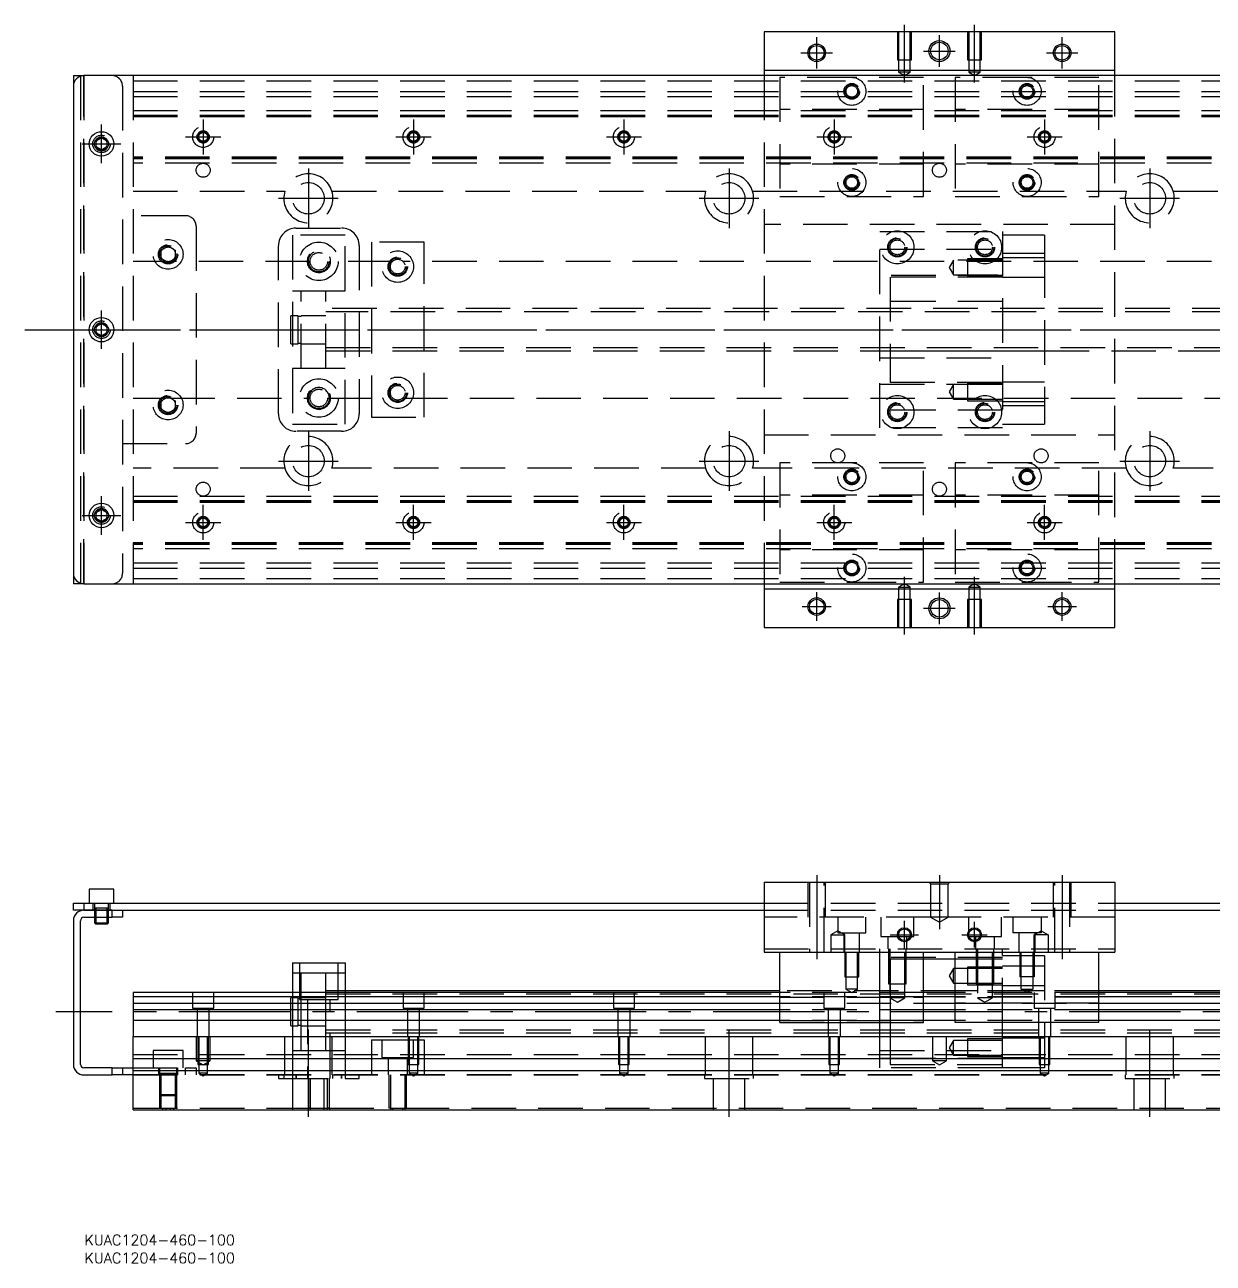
# Model space of a CAD drawing. Extents: x -14 to 676, y -266 to 87.
# Drawn here: x -13.9 to 325.1, y -266.4 to 87 of the extents above; entities that cross this region are included whole.
import ezdxf

# ---------------------------------------------------------------- set-up
doc = ezdxf.new("R2010")
doc.units = 0
doc.linetypes.add('CENTER', pattern=[50.8, 31.75, -6.35, 6.35, -6.35])
doc.linetypes.add('DASHED', pattern=[19.05, 12.7, -6.35])
doc.layers.get('0').update_dxf_attribs({"linetype": 'CONTINUOUS'})
doc.layers.add('CENTER', color=1, linetype='CENTER')
doc.styles.get("Standard").update_dxf_attribs({"font": 'txt.shx', "height": 3, "bigfont": 'bigfont.shx'})

# ---------------------------------------------------------------- blocks, each defined once
blk = doc.blocks.new('*U2')
at = {"color": 7, "linetype": 'CONTINUOUS'}
blk.add_text('KUAC1204-460-100', height=3, dxfattribs=at).set_placement((3.13, -261.21))
blk = doc.blocks.new('*U3')
at = {"color": 7, "linetype": 'CONTINUOUS'}
blk.add_text('KUAC1204-460-100', height=3, dxfattribs=at).set_placement((3.13, -266.36))

msp = doc.modelspace()

# ---------------------------------------------------------------- linework, layer by layer
at = {"color": 7, "linetype": 'CONTINUOUS'}
for p, q in [((297, 85), (197, 85)), ((197, 85), (197, 74)), ((297, 74), (297, 85)), ((0, 72.5), (0, -72.5)), ((0, 72.5), (3, 72.5)), ((491, 72.5), (3, 72.5)), ((197, 74), (297, 74)), ((197, 74), (197, 72.5)), ((297, 72.5), (297, 74)), ((6.5, 53.866026), (8, 54.73205)), ((6.5, 52.133974), (6.5, 53.866026)), ((8, 54.73205), (9.5, 53.866026)), ((9.5, 53.866026), (9.5, 52.133974)), ((8, 51.26795), (6.5, 52.133974)), ((9.5, 52.133974), (8, 51.26795)), ((6.5, 0.866026), (8, 1.73205)), ((6.5, -0.866026), (6.5, 0.866026)), ((8, 1.73205), (9.5, 0.866026)), ((9.5, 0.866026), (9.5, -0.866026)), ((8, -1.73205), (6.5, -0.866026)), ((9.5, -0.866026), (8, -1.73205)), ((6.5, -52.133974), (8, -51.26795)), ((6.5, -53.866026), (6.5, -52.133974)), ((8, -51.26795), (9.5, -52.133974)), ((9.5, -52.133974), (9.5, -53.866026)), ((8, -54.73205), (6.5, -53.866026)), ((9.5, -53.866026), (8, -54.73205)), ((3, -72.5), (0, -72.5)), ((3, -72.5), (491, -72.5)), ((197, -72.5), (197, -85)), ((297, -74), (197, -74)), ((297, -85), (297, -72.5)), ((197, -85), (297, -85)), ((197, -157.63), (297, -157.63)), ((197, -157.63), (197, -177.63)), ((297, -157.63), (297, -177.63)), ((11.5, -159.63), (4.5, -159.63)), ((4.5, -159.63), (4.5, -163.63)), ((11.5, -163.63), (11.5, -159.63)), ((0, -165.63), (0, -163.63)), ((0, -163.63), (3, -163.63)), ((3, -165.63), (0, -165.63)), ((3, -163.63), (3, -165.63)), ((3, -163.63), (197, -163.63)), ((3, -165.63), (11, -165.63)), ((11, -165.63), (3, -165.63)), ((11, -165.63), (197, -165.63)), ((11, -167.63), (11, -165.63)), ((14, -165.63), (14, -167.63)), ((297, -163.63), (491, -163.63)), ((297, -165.63), (483, -165.63)), ((0, -168.63), (0, -209.63)), ((2, -209.63), (2, -168.63)), ((3, -167.63), (11, -167.63)), ((6, -167.63), (6, -169.28)), ((6, -169.28), (10, -169.28)), ((6, -169.28), (6.35, -169.63)), ((6.35, -167.63), (6.35, -169.63)), ((9.65, -169.63), (9.65, -167.63)), ((9.65, -169.63), (10, -169.28)), ((10, -169.28), (10, -167.63)), ((14, -167.63), (11, -167.63)), ((9.65, -169.63), (6.35, -169.63)), ((197, -177.63), (297, -177.63)), ((201.5, -197.63), (201.5, -177.63)), ((242.5, -197.63), (242.5, -177.63)), ((251.5, -197.63), (251.5, -177.63)), ((292.5, -197.63), (292.5, -177.63)), ((62.5, -180.63), (62.5, -189.13)), ((62.5, -180.63), (77.5, -180.63)), ((77.5, -180.63), (77.5, -189.13)), ((201.5, -189.13), (17, -189.13)), ((17, -189.13), (17, -190.382272)), ((17, -190.382272), (17, -192.15668)), ((201.5, -190.382272), (17, -190.382272)), ((201.5, -188.63), (77.5, -188.63)), ((251.5, -189.13), (242.5, -189.13)), ((251.5, -190.382272), (242.5, -190.382272)), ((427, -188.63), (292.5, -188.63)), ((477, -189.13), (292.5, -189.13)), ((477, -190.382272), (292.5, -190.382272)), ((17, -192.15668), (201.5, -192.15668)), ((17, -192.15668), (17, -194.053076)), ((17, -194.053076), (17, -197.107372)), ((201.5, -194.053076), (17, -194.053076)), ((242.5, -192.15668), (251.5, -192.15668)), ((251.5, -194.053076), (242.5, -194.053076)), ((292.5, -192.15668), (477, -192.15668)), ((477, -194.053076), (292.5, -194.053076)), ((201.5, -197.107372), (17, -197.107372)), ((17, -197.107372), (17, -201.63)), ((201.5, -197.63), (242.5, -197.63)), ((251.5, -197.107372), (242.5, -197.107372)), ((292.5, -197.63), (251.5, -197.63)), ((477, -197.107372), (292.5, -197.107372)), ((17, -201.63), (477, -201.63)), ((17, -207.93), (17, -201.63)), ((17, -207.93), (477, -207.93)), ((17, -211.33), (17, -207.93)), ((11, -210.63), (3, -210.63)), ((11, -212.63), (11, -210.63)), ((11, -210.63), (14, -210.63)), ((14, -210.63), (14, -212.63)), ((14, -210.63), (17, -210.63)), ((17, -211.33), (477, -211.33)), ((17, -222.63), (17, -211.33)), ((3, -212.63), (11, -212.63)), ((14, -212.63), (11, -212.63)), ((17, -212.63), (14, -212.63)), ((17, -222.63), (477, -222.63))]:
    msp.add_line(p, q, dxfattribs=at)
at = {"color": 3, "linetype": 'DASHED'}
for p, q in [((235.000006, 85), (235.000006, 77)), ((235.35, 85), (235.35, 77)), ((238.65, 77), (238.65, 85)), ((238.999994, 77), (238.999994, 85)), ((255.000006, 85), (255.000006, 77)), ((255.35, 85), (255.35, 77)), ((258.65, 77), (258.65, 85)), ((258.999994, 77), (258.999994, 85)), ((235.000006, 77), (238.999994, 77)), ((235.35, 77), (235.35, 73.5)), ((238.65, 73.5), (238.65, 77)), ((255.000006, 77), (258.999994, 77)), ((255.35, 77), (255.35, 73.5)), ((258.65, 73.5), (258.65, 77)), ((2, 72.5), (2, -72.5)), ((3, 72.5), (3, -72.5)), ((3, -72.5), (3, 72.5)), ((3, 72.5), (3, -72.5)), ((3, -72.5), (3, 72.5)), ((17, 72.5), (17, -72.5)), ((17, 71), (477, 71)), ((197, 72.5), (197, -72.5)), ((201.5, 72), (201.5, 38)), ((222, 72), (201.5, 72)), ((242.5, 72), (222, 72)), ((238.65, 73.5), (235.35, 73.5)), ((235.35, 73.5), (237, 72.547372)), ((237, 72.547372), (238.65, 73.5)), ((242.5, 38), (242.5, 72)), ((272, 72), (251.5, 72)), ((251.5, 72), (251.5, 38)), ((258.65, 73.5), (255.35, 73.5)), ((255.35, 73.5), (257, 72.547372)), ((257, 72.547372), (258.65, 73.5)), ((292.5, 72), (272, 72)), ((292.5, 38), (292.5, 72)), ((297, -72.5), (297, 72.5)), ((14, 69.5), (14, -69.5)), ((17, 68), (477, 68)), ((17, 66.5), (477, 66.5)), ((17, 62.5), (477, 62.5)), ((17, 61.247728), (477, 61.247728)), ((17, 61.1147), (477, 61.1147)), ((17, 61.1), (477, 61.1)), ((17, 60.8), (477, 60.8)), ((242.5, 62.8), (201.5, 62.8)), ((292.5, 62.8), (251.5, 62.8)), ((6, 53), (6.030168, 53.346066)), ((477, 49.2), (17, 49.2)), ((477, 48.9), (17, 48.9)), ((477, 48.8853), (17, 48.8853)), ((477, 48.752272), (17, 48.752272)), ((477, 47.5), (17, 47.5)), ((242.5, 47.2), (201.5, 47.2)), ((292.5, 47.2), (251.5, 47.2)), ((17, 39.5), (60.291796, 39.5)), ((73.708204, 39.5), (180.291796, 39.5)), ((193.708204, 39.5), (300.291796, 39.5)), ((313.708204, 39.5), (420.291796, 39.5)), ((201.5, 38), (242.5, 38)), ((251.5, 38), (292.5, 38)), ((32, 32.5), (14, 32.5)), ((35, 29.5), (35, -29.5)), ((63.5, 29), (76.5, 29)), ((297, 30), (197, 30)), ((77.5, 27), (62.5, 27)), ((62.5, 27), (62.5, -27)), ((77.5, -27), (77.5, 27)), ((100, 25), (85, 25)), ((85, 25), (85, -25)), ((100, -25), (100, 25)), ((230, 28), (265, 28)), ((230, -28), (230, 28)), ((265, 28), (265, -28)), ((277, 27), (265, 27)), ((277, 27), (277, 21.748564)), ((25, 22.6547), (27, 23.809402)), ((25, 20.3453), (25, 22.6547)), ((27, 23.809402), (29, 22.6547)), ((29, 22.6547), (29, 20.3453)), ((29.483582, 21.786038), (29.5, 21.5)), ((58.5, -24), (58.5, 24)), ((81.5, 24), (81.5, -24)), ((230, 23), (265, 23)), ((277, 21.748564), (265, 21.748564)), ((277, 21.748564), (277, -21.748564)), ((26.359688, 19.5), (17, 19.5)), ((27, 19.190598), (25, 20.3453)), ((29, 20.3453), (27, 19.190598)), ((67.5, 19.5), (27.640312, 19.5)), ((91.030306, 19.5), (72.5, 19.5)), ((477, 19.5), (93.969694, 19.5)), ((251, 19.85352), (249.787564, 17.75352)), ((249.787564, 17.75352), (251, 15.65352)), ((251, 15.65352), (251, 19.85352)), ((265, 19.85352), (251, 19.85352)), ((255, 20.253516), (255, 15.253526)), ((265, 20.253516), (255, 20.253516)), ((277, 20.50352), (265, 20.50352)), ((265, 15.5), (230, 15.5)), ((233, 15), (233, -15)), ((265, 15), (233, 15)), ((251, 15.65352), (265, 15.65352)), ((255, 15.253526), (265, 15.253526)), ((265, 15.00352), (277, 15.00352)), ((65, 11), (62.5, 11)), ((65, -11), (65, 11)), ((72, 11), (65, 11)), ((72, 11), (65, 11)), ((72, -11), (72, 11)), ((77.5, 11), (72, 11)), ((265, 8), (230, 8)), ((62, 0), (62, 4)), ((64.1, 4), (62, 4)), ((64.1, 0), (64.1, 4)), ((65, 3.8), (64.1, 3.8)), ((72, 4), (65, 4)), ((72, 4), (65, 4)), ((277, 6), (72, 6)), ((427, 5.125), (72, 5.125)), ((277, 5.999994), (233, 5.999994)), ((427.005, 6), (277, 6)), ((6, 0), (6.023172, 0.30356)), ((62, -4), (62, 0)), ((64.1, -4), (64.1, 0)), ((62, -4), (64.1, -4)), ((64.1, -3.8), (65, -3.8)), ((65, -4), (72, -4)), ((65, -4), (72, -4)), ((72, -5.125), (427, -5.125)), ((72, -6), (277, -6)), ((233, -5.999994), (277, -5.999994)), ((277, -6), (427.005, -6)), ((230, -8), (265, -8)), ((62.5, -11), (65, -11)), ((65, -11), (72, -11)), ((65, -11), (72, -11)), ((72, -11), (77.5, -11)), ((230, -15.5), (265, -15.5)), ((233, -15), (265, -15)), ((251, -15.65352), (249.787564, -17.75352)), ((251, -19.85352), (251, -15.65352)), ((255, -15.65352), (251, -15.65352)), ((255, -15.253526), (255, -20.253516)), ((265, -15.253526), (255, -15.253526)), ((265, -15.65352), (255, -15.65352)), ((277, -15.00352), (265, -15.00352)), ((17, -19.5), (26.359688, -19.5)), ((24.5, -21.5), (24.534018, -21.088984)), ((25, -20.3453), (27, -19.190598)), ((25, -22.6547), (25, -20.3453)), ((27, -19.190598), (29, -20.3453)), ((27.640312, -19.5), (67.5, -19.5)), ((29, -20.3453), (29, -22.6547)), ((72.5, -19.5), (91.030306, -19.5)), ((93.969694, -19.5), (477, -19.5)), ((249.787564, -17.75352), (251, -19.85352)), ((251, -19.85352), (255, -19.85352)), ((255, -19.85352), (265, -19.85352)), ((255, -20.253516), (265, -20.253516)), ((265, -20.50352), (277, -20.50352)), ((27, -23.809402), (25, -22.6547)), ((29, -22.6547), (27, -23.809402)), ((265, -23), (230, -23)), ((277, -21.748564), (265, -21.748564)), ((277, -21.748564), (277, -27)), ((62.5, -27), (77.5, -27)), ((85, -25), (100, -25)), ((265, -28), (230, -28)), ((265, -27), (277, -27)), ((76.5, -29), (63.5, -29)), ((197, -30), (297, -30)), ((14, -32.5), (32, -32.5)), ((201.5, -38), (201.5, -72)), ((242.5, -38), (201.5, -38)), ((242.5, -72), (242.5, -38)), ((251.5, -38), (251.5, -72)), ((292.5, -38), (251.5, -38)), ((292.5, -72), (292.5, -38)), ((60.291796, -39.5), (17, -39.5)), ((180.291796, -39.5), (73.708204, -39.5)), ((300.291796, -39.5), (193.708204, -39.5)), ((420.291796, -39.5), (313.708204, -39.5)), ((17, -47.5), (477, -47.5)), ((17, -48.752272), (477, -48.752272)), ((17, -48.8853), (477, -48.8853)), ((17, -48.9), (477, -48.9)), ((17, -49.2), (477, -49.2)), ((242.5, -47.2), (201.5, -47.2)), ((292.5, -47.2), (251.5, -47.2)), ((6, -53), (6.030168, -52.653934)), ((477, -60.8), (17, -60.8)), ((477, -61.1), (17, -61.1)), ((477, -61.1147), (17, -61.1147)), ((477, -61.247728), (17, -61.247728)), ((477, -62.5), (17, -62.5)), ((242.5, -62.8), (201.5, -62.8)), ((292.5, -62.8), (251.5, -62.8)), ((17, -66.5), (477, -66.5)), ((17, -68), (477, -68)), ((17, -71), (477, -71)), ((201.5, -72), (222, -72)), ((222, -72), (242.5, -72)), ((237, -72.547372), (235.35, -73.5)), ((235.35, -73.5), (237, -73.5)), ((235.35, -73.5), (235.35, -77)), ((238.65, -73.5), (237, -72.547372)), ((237, -73.5), (238.65, -73.5)), ((238.65, -77), (238.65, -73.5)), ((251.5, -72), (272, -72)), ((257, -72.547372), (255.35, -73.5)), ((255.35, -73.5), (257, -73.5)), ((255.35, -73.5), (255.35, -77)), ((258.65, -73.5), (257, -72.547372)), ((257, -73.5), (258.65, -73.5)), ((258.65, -77), (258.65, -73.5)), ((272, -72), (292.5, -72)), ((238.999994, -77), (235.000006, -77)), ((235.000006, -77), (235.000006, -85)), ((235.35, -77), (235.35, -85)), ((238.65, -85), (238.65, -77)), ((238.999994, -85), (238.999994, -77)), ((258.999994, -77), (255.000006, -77)), ((255.000006, -77), (255.000006, -85)), ((255.35, -77), (255.35, -85)), ((258.65, -85), (258.65, -77)), ((258.999994, -85), (258.999994, -77)), ((209.500006, -157.63), (209.500006, -167.63)), ((209.9, -157.63), (209.9, -177.63)), ((214.1, -177.63), (214.1, -157.63)), ((214.499994, -167.63), (214.499994, -157.63)), ((244, -157.63), (244.5, -158.13)), ((244.5, -158.13), (244.5, -167.63)), ((244.5, -158.13), (249.5, -158.13)), ((249.5, -158.13), (250, -157.63)), ((249.5, -167.63), (249.5, -158.13)), ((279.500006, -167.63), (279.500006, -157.63)), ((279.9, -177.63), (279.9, -157.63)), ((284.1, -157.63), (284.1, -177.63)), ((284.499994, -157.63), (284.499994, -167.63)), ((5.5, -163.63), (5.5, -165.63)), ((6, -163.63), (6, -167.63)), ((10, -165.03), (6, -165.03)), ((6.35, -165.03), (6.35, -167.63)), ((9.65, -167.63), (9.65, -165.03)), ((10, -167.63), (10, -163.63)), ((10.5, -165.63), (10.5, -163.63)), ((197, -163.63), (297, -163.63)), ((197, -165.63), (297, -165.63)), ((244.5, -167.63), (197, -167.63)), ((218, -167.63), (218, -172.13)), ((226, -172.13), (226, -167.63)), ((230.25, -167.63), (230.25, -173.13)), ((239.75, -173.13), (239.75, -167.63)), ((249.5, -167.63), (244.5, -167.63)), ((244.5, -167.63), (247, -169.073376)), ((247, -169.073376), (249.5, -167.63)), ((297, -167.63), (249.5, -167.63)), ((255.25, -167.63), (255.25, -173.13)), ((264.75, -173.13), (264.75, -167.63)), ((268, -172.13), (268, -167.63)), ((276, -167.63), (276, -172.13)), ((218, -171.4753), (216, -172.63)), ((216, -172.63), (220, -172.63)), ((216, -172.63), (216, -177.63)), ((220, -172.63), (218, -171.4753)), ((218, -172.13), (226, -172.13)), ((219.75, -172.13), (219.75, -177.63)), ((220, -177.63), (220, -172.63)), ((224.25, -177.63), (224.25, -172.13)), ((230.25, -173.13), (239.75, -173.13)), ((232.25, -173.13), (232.25, -176.63)), ((237.75, -176.63), (237.75, -173.13)), ((255.25, -173.13), (264.75, -173.13)), ((257.25, -173.13), (257.25, -176.63)), ((262.75, -176.63), (262.75, -173.13)), ((276, -172.13), (268, -172.13)), ((269.75, -177.63), (269.75, -172.13)), ((274, -172.63), (276, -171.4753)), ((278, -172.63), (274, -172.63)), ((274, -177.63), (274, -172.63)), ((274.25, -172.13), (274.25, -177.63)), ((276, -171.4753), (278, -172.63)), ((278, -172.63), (278, -177.63)), ((197, -176.63), (297, -176.63)), ((230, -177.63), (230, -176.63)), ((232.500006, -176.63), (232.500006, -186.63)), ((232.9, -176.63), (232.9, -190.63)), ((237.1, -190.63), (237.1, -176.63)), ((237.499994, -186.63), (237.499994, -176.63)), ((257.500006, -176.63), (257.500006, -186.63)), ((257.9, -176.63), (257.9, -190.63)), ((262.1, -190.63), (262.1, -176.63)), ((262.499994, -186.63), (262.499994, -176.63)), ((265, -177.63), (265, -176.63)), ((220.000006, -177.63), (220.000006, -184.63)), ((220.35, -177.63), (220.35, -184.63)), ((223.65, -184.63), (223.65, -177.63)), ((223.999994, -184.63), (223.999994, -177.63)), ((230, -189.13), (230, -177.63)), ((265, -179.13), (230, -179.13)), ((233, -179.63), (233, -186.63)), ((237.499994, -179.63), (233, -179.63)), ((242.5, -179.63), (237.499994, -179.63)), ((251.5, -179.63), (242.5, -179.63)), ((257.500006, -179.63), (251.5, -179.63)), ((262.499994, -179.63), (257.500006, -179.63)), ((265, -179.63), (262.499994, -179.63)), ((265, -197.63), (265, -177.63)), ((270.000006, -178.63), (265, -178.63)), ((270.000006, -184.63), (270.000006, -177.63)), ((273.999994, -178.63), (270.000006, -178.63)), ((270.35, -184.63), (270.35, -177.63)), ((273.65, -177.63), (273.65, -184.63)), ((273.999994, -177.63), (273.999994, -184.63)), ((277, -178.63), (273.999994, -178.63)), ((277, -178.63), (277, -197.63)), ((65, -183.63), (62.5, -183.63)), ((64.5, -180.63), (64.5, -191.13)), ((65, -189.13), (65, -183.63)), ((72, -183.63), (65, -183.63)), ((72, -189.13), (72, -183.63)), ((77.5, -183.63), (72, -183.63)), ((75.5, -191.13), (75.5, -180.63)), ((251, -182.28), (249.787564, -184.38)), ((251, -186.48), (251, -182.28)), ((255, -182.28), (251, -182.28)), ((255, -181.880006), (255, -186.879994)), ((257.500006, -181.880006), (255, -181.880006)), ((265, -182.28), (255, -182.28)), ((262.499994, -181.880006), (257.500006, -181.880006)), ((265, -181.880006), (262.499994, -181.880006)), ((277, -181.63), (265, -181.63)), ((220.000006, -184.63), (223.999994, -184.63)), ((220.35, -184.63), (220.35, -188.13)), ((223.65, -188.13), (223.65, -184.63)), ((232.500006, -186.63), (237.499994, -186.63)), ((233, -186.63), (233, -189.13)), ((249.787564, -184.38), (251, -186.48)), ((251, -186.48), (255, -186.48)), ((255, -186.48), (265, -186.48)), ((255, -186.879994), (265, -186.879994)), ((257.500006, -186.63), (262.499994, -186.63)), ((265, -187.13), (277, -187.13)), ((273.999994, -184.63), (270.000006, -184.63)), ((270.35, -188.13), (270.35, -184.63)), ((273.65, -184.63), (273.65, -188.13)), ((34, -189.13), (34, -193.63)), ((40, -193.63), (40, -189.13)), ((62, -198.63), (62, -190.63)), ((62.5, -190.63), (62, -190.63)), ((62.5, -189.13), (62.5, -201.63)), ((64.1, -190.63), (62.5, -190.63)), ((64.1, -198.63), (64.1, -190.63)), ((65, -194.63), (65, -189.13)), ((72, -190.63), (65, -190.63)), ((77.5, -188.63), (72, -188.63)), ((72, -194.63), (72, -189.13)), ((72, -189.505), (427, -189.505)), ((77.5, -189.13), (77.5, -201.63)), ((94, -189.13), (94, -193.63)), ((100, -193.63), (100, -189.13)), ((154, -189.13), (154, -193.63)), ((160, -193.63), (160, -189.13)), ((292.5, -188.63), (201.5, -188.63)), ((242.5, -189.13), (201.5, -189.13)), ((242.5, -190.382272), (201.5, -190.382272)), ((201.5, -190.427056), (242.5, -190.427056)), ((214, -189.13), (214, -193.63)), ((220, -193.63), (220, -189.13)), ((223.65, -188.13), (220.35, -188.13)), ((220.35, -188.13), (222, -189.082628)), ((222, -189.082628), (223.65, -188.13)), ((230, -197.63), (230, -189.13)), ((237.1, -190.63), (232.9, -190.63)), ((232.9, -190.63), (235, -191.842436)), ((233, -189.13), (233, -197.63)), ((235, -191.842436), (237.1, -190.63)), ((277, -188.630006), (242.5, -188.630006)), ((292.5, -189.13), (251.5, -189.13)), ((292.5, -190.382272), (251.5, -190.382272)), ((292.5, -190.427056), (251.5, -190.427056)), ((262.1, -190.63), (257.9, -190.63)), ((257.9, -190.63), (260, -191.842436)), ((260, -191.842436), (262.1, -190.63)), ((270.35, -188.13), (273.65, -188.13)), ((272, -189.082628), (270.35, -188.13)), ((273.65, -188.13), (272, -189.082628)), ((274, -189.13), (274, -193.63)), ((280, -193.63), (280, -189.13)), ((34, -193.63), (40, -193.63)), ((35.25, -193.63), (35.25, -201.63)), ((38.75, -201.63), (38.75, -193.63)), ((65, -190.83), (64.1, -190.83)), ((64.5, -191.13), (75.5, -191.13)), ((66.75, -191.13), (66.75, -213.63)), ((73.25, -213.63), (73.25, -191.13)), ((94, -193.63), (100, -193.63)), ((95.25, -193.63), (95.25, -201.63)), ((98.75, -201.63), (98.75, -193.63)), ((154, -193.63), (160, -193.63)), ((155.25, -193.63), (155.25, -201.63)), ((158.75, -201.63), (158.75, -193.63)), ((201.5, -192.13), (242.5, -192.13)), ((201.5, -192.15668), (242.5, -192.15668)), ((242.5, -194.053076), (201.5, -194.053076)), ((214, -193.63), (220, -193.63)), ((215.25, -193.63), (215.25, -201.63)), ((218.75, -201.63), (218.75, -193.63)), ((292.5, -192.13), (251.5, -192.13)), ((251.5, -192.15668), (292.5, -192.15668)), ((292.5, -194.053076), (251.5, -194.053076)), ((274, -193.63), (280, -193.63)), ((275.25, -193.63), (275.25, -201.63)), ((278.75, -201.63), (278.75, -193.63)), ((65, -201.63), (65, -194.63)), ((72, -201.63), (72, -194.63)), ((242.5, -197.107372), (201.5, -197.107372)), ((201.5, -197.13), (242.5, -197.13)), ((230, -201.63), (230, -197.63)), ((233, -197.63), (233, -201.63)), ((292.5, -197.107372), (251.5, -197.107372)), ((292.5, -197.13), (251.5, -197.13)), ((265, -201.63), (265, -197.63)), ((277, -197.63), (277, -201.63)), ((62, -198.63), (62.5, -198.63)), ((62.5, -198.63), (64.1, -198.63)), ((64.1, -198.43), (65, -198.43)), ((65, -198.63), (72, -198.63)), ((72, -199.755), (427, -199.755)), ((72, -200.63), (427, -200.63)), ((35, -201.63), (35, -208.63)), ((35.500006, -201.63), (35.500006, -207.93)), ((35.75, -201.63), (35.75, -209.63)), ((38.25, -209.63), (38.25, -201.63)), ((38.499994, -207.93), (38.499994, -201.63)), ((39, -208.63), (39, -201.63)), ((60.291796, -212.63), (60.291796, -201.63)), ((62.5, -201.63), (62.5, -207.93)), ((65, -205.63), (65, -201.63)), ((72, -205.63), (72, -201.63)), ((73.708204, -201.63), (73.708204, -212.63)), ((77.5, -201.63), (77.5, -207.93)), ((85, -202.63), (95.500006, -202.63)), ((85, -202.63), (85, -207.93)), ((88, -202.63), (88, -207.63)), ((95.500006, -201.63), (95.500006, -207.93)), ((95.500006, -202.63), (98.499994, -202.63)), ((95.75, -201.63), (95.75, -209.63)), ((97, -207.63), (97, -202.63)), ((98.25, -209.63), (98.25, -201.63)), ((98.499994, -207.93), (98.499994, -201.63)), ((98.499994, -202.63), (100, -202.63)), ((100, -202.63), (100, -207.93)), ((155.500006, -201.63), (155.500006, -207.93)), ((155.75, -201.63), (155.75, -209.63)), ((158.25, -209.63), (158.25, -201.63)), ((158.499994, -207.93), (158.499994, -201.63)), ((180.291796, -212.63), (180.291796, -201.63)), ((193.708204, -201.63), (193.708204, -212.63)), ((215.500006, -201.63), (215.500006, -207.93)), ((215.75, -201.63), (215.75, -209.63)), ((218.25, -209.63), (218.25, -201.63)), ((218.499994, -207.93), (218.499994, -201.63)), ((230, -205.63), (230, -201.63)), ((233, -201.63), (233, -207.93)), ((245, -201.63), (245, -208.63)), ((249, -208.63), (249, -201.63)), ((251, -202.78), (249.787564, -204.88)), ((249.787564, -204.88), (251, -206.98)), ((251, -206.98), (251, -202.78)), ((255, -202.78), (251, -202.78)), ((255, -202.380006), (255, -207.379994)), ((265, -202.380006), (255, -202.380006)), ((265, -202.78), (255, -202.78)), ((265, -210.63), (265, -201.63)), ((277, -202.13), (265, -202.13)), ((275.500006, -201.63), (275.500006, -207.93)), ((275.75, -201.63), (275.75, -209.63)), ((277, -201.63), (277, -207.93)), ((278.25, -209.63), (278.25, -201.63)), ((278.499994, -207.93), (278.499994, -201.63)), ((300.291796, -212.63), (300.291796, -201.63)), ((313.708204, -201.63), (313.708204, -212.63)), ((17, -206.78), (477, -206.78)), ((31.25, -205.63), (22.75, -205.63)), ((22.75, -205.63), (22.75, -207.93)), ((22.75, -207.93), (22.75, -210.63)), ((31.25, -207.93), (31.25, -205.63)), ((31.25, -210.63), (31.25, -207.93)), ((35.500006, -207.93), (35.500006, -209.63)), ((38.499994, -209.63), (38.499994, -207.93)), ((62.5, -205.63), (65, -205.63)), ((62.5, -207.93), (62.5, -211.33)), ((65, -205.63), (72, -205.63)), ((72, -205.63), (77.5, -205.63)), ((77.5, -207.93), (77.5, -211.33)), ((85, -207.93), (85, -211.33)), ((88, -207.63), (97, -207.63)), ((89.75, -207.63), (89.75, -212.63)), ((95.25, -212.63), (95.25, -207.63)), ((95.500006, -207.93), (95.500006, -209.63)), ((98.499994, -209.63), (98.499994, -207.93)), ((100, -207.93), (100, -211.33)), ((155.500006, -207.93), (155.500006, -209.63)), ((158.499994, -209.63), (158.499994, -207.93)), ((215.500006, -207.93), (215.500006, -209.63)), ((218.499994, -209.63), (218.499994, -207.93)), ((230, -205.63), (265, -205.63)), ((230, -207.93), (230, -205.63)), ((230, -207.905918), (265, -207.905918)), ((233, -207.905918), (230, -207.905918)), ((230, -210.63), (230, -207.93)), ((265, -207.905918), (233, -207.905918)), ((233, -207.93), (233, -209.63)), ((251, -206.98), (255, -206.98)), ((255, -206.98), (265, -206.98)), ((255, -207.379994), (265, -207.379994)), ((265, -207.63), (277, -207.63)), ((275.500006, -207.93), (275.500006, -209.63)), ((277, -207.93), (277, -209.63)), ((278.499994, -209.63), (278.499994, -207.93)), ((17, -210.63), (32, -210.63)), ((24.25, -210.63), (24.25, -212.63)), ((24.5, -210.63), (24.5, -222.13)), ((29.5, -222.13), (29.5, -210.63)), ((29.75, -212.63), (29.75, -210.63)), ((32, -212.63), (32, -210.63)), ((32, -210.63), (35, -210.63)), ((39, -208.63), (35, -208.63)), ((35, -208.63), (37, -209.7847)), ((35, -210.63), (35, -212.63)), ((35.500006, -209.63), (38.499994, -209.63)), ((35.75, -209.63), (35.75, -212.13)), ((37, -209.7847), (39, -208.63)), ((38.25, -212.13), (38.25, -209.63)), ((62.5, -211.33), (62.5, -212.63)), ((77.5, -211.33), (77.5, -213.63)), ((85, -211.33), (85, -212.63)), ((95.500006, -209.63), (98.499994, -209.63)), ((95.75, -209.63), (95.75, -212.13)), ((98.25, -212.13), (98.25, -209.63)), ((100, -211.33), (100, -212.63)), ((155.500006, -209.63), (158.499994, -209.63)), ((155.75, -209.63), (155.75, -212.13)), ((158.25, -212.13), (158.25, -209.63)), ((215.500006, -209.63), (218.499994, -209.63)), ((215.75, -209.63), (215.75, -212.13)), ((218.25, -212.13), (218.25, -209.63)), ((265, -210.63), (230, -210.63)), ((233, -209.63), (265, -209.63)), ((249, -208.63), (245, -208.63)), ((245, -208.63), (247, -209.7847)), ((247, -209.7847), (249, -208.63)), ((277, -210.63), (265, -210.63)), ((275.500006, -209.63), (278.499994, -209.63)), ((275.75, -209.63), (275.75, -212.13)), ((277, -209.63), (277, -210.63)), ((278.25, -212.13), (278.25, -209.63)), ((17, -212.48), (477, -212.48)), ((17, -212.63), (477, -212.63)), ((29.500006, -212.23), (24.499994, -212.23)), ((24.9, -212.23), (24.9, -222.13)), ((29.1, -222.13), (29.1, -212.23)), ((38.25, -212.13), (35.75, -212.13)), ((35.75, -212.13), (37, -212.851688)), ((37, -212.851688), (38.25, -212.13)), ((58.5, -212.63), (58.5, -213.63)), ((58.5, -213.63), (81.5, -213.63)), ((60, -212.63), (60, -213.63)), ((60, -213.63), (74, -213.63)), ((62.5, -212.63), (62.5, -213.63)), ((62.5, -213.63), (62.5, -222.63)), ((63.5, -213.63), (63.5, -212.63)), ((63.5, -212.63), (63.5, -213.63)), ((67.000006, -213.63), (67.000006, -222.13)), ((67.5, -213.63), (67.5, -222.13)), ((71.5, -222.63), (71.5, -213.63)), ((72.5, -222.13), (72.5, -213.63)), ((72.999994, -222.13), (72.999994, -213.63)), ((74, -213.63), (74, -212.63)), ((76.5, -212.63), (76.5, -213.63)), ((76.5, -213.63), (76.5, -212.63)), ((81.5, -213.63), (81.5, -212.63)), ((90.000006, -212.63), (90.000006, -222.13)), ((90.4, -212.63), (90.4, -222.13)), ((94.6, -222.13), (94.6, -212.63)), ((94.999994, -222.13), (94.999994, -212.63)), ((98.25, -212.13), (95.75, -212.13)), ((95.75, -212.13), (97, -212.851688)), ((97, -212.851688), (98.25, -212.13)), ((158.25, -212.13), (155.75, -212.13)), ((155.75, -212.13), (157, -212.851688)), ((157, -212.851688), (158.25, -212.13)), ((180, -212.63), (180, -213.63)), ((180, -213.63), (194, -213.63)), ((182.5, -213.63), (182.5, -222.63)), ((191.5, -222.63), (191.5, -213.63)), ((194, -213.63), (194, -212.63)), ((218.25, -212.13), (215.75, -212.13)), ((215.75, -212.13), (217, -212.851688)), ((217, -212.851688), (218.25, -212.13)), ((278.25, -212.13), (275.75, -212.13)), ((275.75, -212.13), (277, -212.851688)), ((277, -212.851688), (278.25, -212.13)), ((300, -212.63), (300, -213.63)), ((300, -213.63), (314, -213.63)), ((302.5, -213.63), (302.5, -222.63)), ((311.5, -222.63), (311.5, -213.63)), ((314, -213.63), (314, -212.63)), ((24.5, -218.23), (29.5, -218.23)), ((24.5, -218.23), (24.9, -218.63)), ((29.1, -218.63), (24.9, -218.63)), ((29.1, -218.63), (29.5, -218.23)), ((17, -222.13), (67.000006, -222.13)), ((25.500008, -222.63), (25.500008, -222.13)), ((26.359688, -222.13), (26.359688, -222.63)), ((27.640312, -222.63), (27.640312, -222.13)), ((28.499992, -222.13), (28.499992, -222.63)), ((67.5, -222.13), (67.000006, -222.13)), ((67.000006, -222.63), (67.000006, -222.13)), ((67.000006, -222.13), (67.5, -222.13)), ((67.5, -222.13), (72.5, -222.13)), ((67.5, -222.13), (67.5, -222.63)), ((72.999994, -222.13), (72.5, -222.13)), ((72.5, -222.63), (72.5, -222.13)), ((72.5, -222.13), (72.999994, -222.13)), ((72.999994, -222.13), (72.999994, -222.63)), ((72.999994, -222.13), (90.500006, -222.13)), ((90.500006, -222.13), (90.000006, -222.13)), ((90.500006, -222.63), (90.500006, -222.13)), ((90.500006, -222.13), (91.030306, -222.13)), ((91.030306, -222.13), (93.969694, -222.13)), ((91.030306, -222.13), (91.030306, -222.63)), ((93.969694, -222.63), (93.969694, -222.13)), ((93.969694, -222.13), (94.499994, -222.13)), ((94.999994, -222.13), (94.499994, -222.13)), ((94.499994, -222.13), (94.499994, -222.63)), ((94.499994, -222.13), (477, -222.13))]:
    msp.add_line(p, q, dxfattribs=at)
at = {"color": 3, "linetype": 'CONTINUOUS'}
for centre, radius in [((212, 79), 2.5), ((282, 79), 2.5), ((212, -79), 2.5), ((282, -79), 2.5), ((237, -172.63), 2), ((257, -172.63), 2)]:
    msp.add_circle(centre, radius, dxfattribs=at)
at = {"color": 7, "linetype": 'CONTINUOUS'}
for centre, radius in [((247, 79.5), 3), ((247, 79.5), 2.5), ((212, 79), 2.1), ((282, 79), 2.1), ((8, 53), 3.5), ((8, 0), 3.5), ((8, -53), 3.5), ((212, -79), 2.1), ((247, -79.5), 3), ((247, -79.5), 2.5), ((282, -79), 2.1), ((237, -172.63), 1.65), ((257, -172.63), 1.65)]:
    msp.add_circle(centre, radius, dxfattribs=at)
at = {"color": 3, "linetype": 'DASHED'}
for centre, radius in [((222, 68), 4), ((272, 68), 4), ((222, 68), 2.25), ((222, 68), 2), ((222, 68), 1.65), ((272, 68), 2.25), ((272, 68), 2), ((272, 68), 1.65), ((37, 55), 3), ((37, 55), 1.75), ((97, 55), 3), ((97, 55), 1.75), ((157, 55), 3), ((157, 55), 1.75), ((217, 55), 3), ((217, 55), 1.75), ((277, 55), 3), ((277, 55), 1.75), ((8, 53), 2.5), ((8, 53), 2), ((37, 55), 1.5), ((37, 55), 1.25), ((97, 55), 1.5), ((97, 55), 1.25), ((157, 55), 1.5), ((157, 55), 1.25), ((217, 55), 1.5), ((217, 55), 1.25), ((277, 55), 1.5), ((277, 55), 1.25), ((37, 45.5), 2), ((222, 42), 4), ((247, 45.5), 2), ((272, 42), 4), ((222, 42), 2.25), ((222, 42), 2), ((222, 42), 1.65), ((272, 42), 2.25), ((272, 42), 2), ((272, 42), 1.65), ((67, 37.5), 4.5), ((187, 37.5), 4.5), ((307, 37.5), 4.5), ((27, 21.5), 4.25), ((70, 19.5), 5.5), ((235, 23.5), 4.75), ((235, 23.5), 2.75), ((235, 23.5), 2.5), ((235, 23.5), 2.1), ((260, 23.5), 4.75), ((260, 23.5), 2.75), ((260, 23.5), 2.5), ((260, 23.5), 2.1), ((27, 21.5), 2.75), ((27, 21.5), 2.5), ((27, 21.5), 2.1), ((70, 19.5), 3.25), ((70, 19.5), 3), ((70, 19.5), 2.5), ((92.5, 18), 4.5), ((92.5, 18), 2.75), ((92.5, 18), 2.5), ((92.5, 18), 2.1), ((8, 0), 2.5), ((8, 0), 2), ((70, -19.5), 5.5), ((92.5, -18), 4.5), ((27, -21.5), 4.25), ((70, -19.5), 3.25), ((70, -19.5), 3), ((70, -19.5), 2.5), ((92.5, -18), 2.75), ((92.5, -18), 2.5), ((92.5, -18), 2.1), ((27, -21.5), 2.75), ((27, -21.5), 2.5), ((27, -21.5), 2.1), ((235, -23.5), 4.75), ((235, -23.5), 2.75), ((235, -23.5), 2.5), ((260, -23.5), 4.75), ((260, -23.5), 2.75), ((260, -23.5), 2.5), ((235, -23.5), 2.1), ((260, -23.5), 2.1), ((67, -37.5), 4.5), ((187, -37.5), 4.5), ((218, -36), 2), ((276, -36), 2), ((307, -37.5), 4.5), ((222, -42), 4), ((272, -42), 4), ((222, -42), 2.25), ((222, -42), 2), ((222, -42), 1.65), ((272, -42), 2.25), ((272, -42), 2), ((272, -42), 1.65), ((37, -45.5), 2), ((247, -45.5), 2), ((8, -53), 2.5), ((8, -53), 2), ((37, -55), 3), ((97, -55), 3), ((157, -55), 3), ((217, -55), 3), ((277, -55), 3), ((37, -55), 1.75), ((37, -55), 1.5), ((37, -55), 1.25), ((97, -55), 1.75), ((97, -55), 1.5), ((97, -55), 1.25), ((157, -55), 1.75), ((157, -55), 1.5), ((157, -55), 1.25), ((217, -55), 1.75), ((217, -55), 1.5), ((217, -55), 1.25), ((277, -55), 1.75), ((277, -55), 1.5), ((277, -55), 1.25), ((222, -68), 4), ((222, -68), 2.25), ((222, -68), 2), ((222, -68), 1.65), ((272, -68), 4), ((272, -68), 2.25), ((272, -68), 2), ((272, -68), 1.65)]:
    msp.add_circle(centre, radius, dxfattribs=at)
at = {"color": 7, "linetype": 'CONTINUOUS'}
for centre, radius, start, end in [((3, 69.5), 3, 90, 180), ((8, 53), 1.65, 155.380023, 180), ((8, 53), 1.65, 144.619977, 155.380023), ((8, 53), 1.65, 95.380023, 144.619977), ((8, 53), 1.65, 84.619977, 95.380023), ((8, 53), 1.65, 35.380023, 84.619977), ((8, 53), 1.65, 24.619977, 35.380023), ((8, 53), 1.65, 335.380023, 24.619977), ((8, 53), 1.65, 180, 204.619977), ((8, 53), 1.65, 204.619977, 215.380023), ((8, 53), 1.65, 215.380023, 264.619977), ((8, 53), 1.65, 264.619977, 275.380023), ((8, 53), 1.65, 275.380023, 324.619977), ((8, 53), 1.65, 324.619977, 335.380023), ((8, 0), 1.65, 155.380023, 180), ((8, 0), 1.65, 180, 204.619977), ((8, 0), 1.65, 144.619977, 155.380023), ((8, 0), 1.65, 95.380023, 144.619977), ((8, 0), 1.65, 84.619977, 95.380023), ((8, 0), 1.65, 35.380023, 84.619977), ((8, 0), 1.65, 24.619977, 35.380023), ((8, 0), 1.65, 335.380023, 24.619977), ((8, 0), 1.65, 204.619977, 215.380023), ((8, 0), 1.65, 215.380023, 264.619977), ((8, 0), 1.65, 264.619977, 275.380023), ((8, 0), 1.65, 275.380023, 324.619977), ((8, 0), 1.65, 324.619977, 335.380023), ((8, -53), 1.65, 155.380023, 180), ((8, -53), 1.65, 180, 204.619977), ((8, -53), 1.65, 144.619977, 155.380023), ((8, -53), 1.65, 95.380023, 144.619977), ((8, -53), 1.65, 84.619977, 95.380023), ((8, -53), 1.65, 35.380023, 84.619977), ((8, -53), 1.65, 24.619977, 35.380023), ((8, -53), 1.65, 335.380023, 24.619977), ((8, -53), 1.65, 204.619977, 215.380023), ((8, -53), 1.65, 215.380023, 264.619977), ((8, -53), 1.65, 264.619977, 275.380023), ((8, -53), 1.65, 275.380023, 324.619977), ((8, -53), 1.65, 324.619977, 335.380023), ((3, -69.5), 3, 180, 270), ((3, -168.63), 3, 90, 180), ((3, -168.63), 1, 90, 180), ((3, -209.63), 3, 180, 270), ((3, -209.63), 1, 180, 270)]:
    msp.add_arc(centre, radius, start, end, dxfattribs=at)
at = {"color": 3, "linetype": 'DASHED'}
for centre, radius, start, end in [((11, 69.5), 3, 0, 90), ((67, 37.5), 7, 16.60155, 163.39845), ((187, 37.5), 7, 16.60155, 163.39845), ((307, 37.5), 7, 16.60155, 163.39845), ((67, 37.5), 7, 163.39845, 16.60155), ((187, 37.5), 7, 163.39845, 16.60155), ((307, 37.5), 7, 163.39845, 16.60155), ((32, 29.5), 3, 0, 90), ((63.5, 24), 5, 90, 180), ((76.5, 24), 5, 0, 90), ((70, 19.5), 3, 180, 0), ((70, -19.5), 3, 0, 180), ((63.5, -24), 5, 180, 270), ((76.5, -24), 5, 270, 0), ((32, -29.5), 3, 270, 0), ((67, -37.5), 7, 343.39845, 196.60155), ((187, -37.5), 7, 343.39845, 196.60155), ((307, -37.5), 7, 343.39845, 196.60155), ((67, -37.5), 7, 196.60155, 343.39845), ((187, -37.5), 7, 196.60155, 343.39845), ((307, -37.5), 7, 196.60155, 343.39845), ((11, -69.5), 3, 270, 0)]:
    msp.add_arc(centre, radius, start, end, dxfattribs=at)
at = {"layer": 'CENTER', "color": 1, "linetype": 'CENTER'}
for p, q in [((237, 70.547372), (237, 87)), ((257, 70.547372), (257, 87)), ((212, 74.5), (212, 83.5)), ((247, 75), (247, 84)), ((282, 74.5), (282, 83.5)), ((207.5, 79), (216.5, 79)), ((242.5, 79.5), (251.5, 79.5)), ((277.5, 79), (286.5, 79)), ((8, 47.5), (8, 58.5)), ((37, 60), (37, 50)), ((97, 60), (97, 50)), ((157, 60), (157, 50)), ((217, 60), (217, 50)), ((277, 60), (277, 50)), ((32, 55), (42, 55)), ((92, 55), (102, 55)), ((152, 55), (162, 55)), ((212, 55), (222, 55)), ((272, 55), (282, 55)), ((2.5, 53), (13.5, 53)), ((67, 46), (67, 29)), ((187, 46), (187, 29)), ((307, 46), (307, 29)), ((58.5, 37.5), (75.5, 37.5)), ((178.5, 37.5), (195.5, 37.5)), ((298.5, 37.5), (315.5, 37.5)), ((8, -5.5), (8, 5.5)), ((-13.881395, 0), (524.180498, 0)), ((-5, 0), (519, 0)), ((67, -29), (67, -46)), ((187, -29), (187, -46)), ((307, -29), (307, -46)), ((58.5, -37.5), (75.5, -37.5)), ((178.5, -37.5), (195.5, -37.5)), ((298.5, -37.5), (315.5, -37.5)), ((8, -58.5), (8, -47.5)), ((2.5, -53), (13.5, -53)), ((37, -60), (37, -50)), ((97, -60), (97, -50)), ((157, -60), (157, -50)), ((217, -60), (217, -50)), ((277, -60), (277, -50)), ((32, -55), (42, -55)), ((92, -55), (102, -55)), ((152, -55), (162, -55)), ((212, -55), (222, -55)), ((272, -55), (282, -55)), ((237, -87), (237, -70.547372)), ((257, -87), (257, -70.547372)), ((212, -83.1), (212, -74.9)), ((247, -84), (247, -75)), ((282, -83.1), (282, -74.9)), ((207.9, -79), (216.1, -79)), ((242.5, -79.5), (251.5, -79.5)), ((277.9, -79), (286.1, -79)), ((212, -155.63), (212, -179.63)), ((247, -155.63), (247, -171.073376)), ((282, -155.63), (282, -179.63)), ((237, -176.63), (237, -168.63)), ((257, -176.28), (257, -168.98)), ((233, -172.63), (241, -172.63)), ((253.35, -172.63), (260.65, -172.63)), ((519, -194.63), (-5, -194.63)), ((67, -224.63), (67, -199.63)), ((187, -224.63), (187, -199.63)), ((307, -224.63), (307, -199.63))]:
    msp.add_line(p, q, dxfattribs=at)

# ---------------------------------------------------------------- block references
at = {"color": 7, "linetype": 'CONTINUOUS'}
for name in ['*U2', '*U3']:
    msp.add_blockref(name, (0, 0), dxfattribs=at)

doc.saveas('drawing.dxf')
